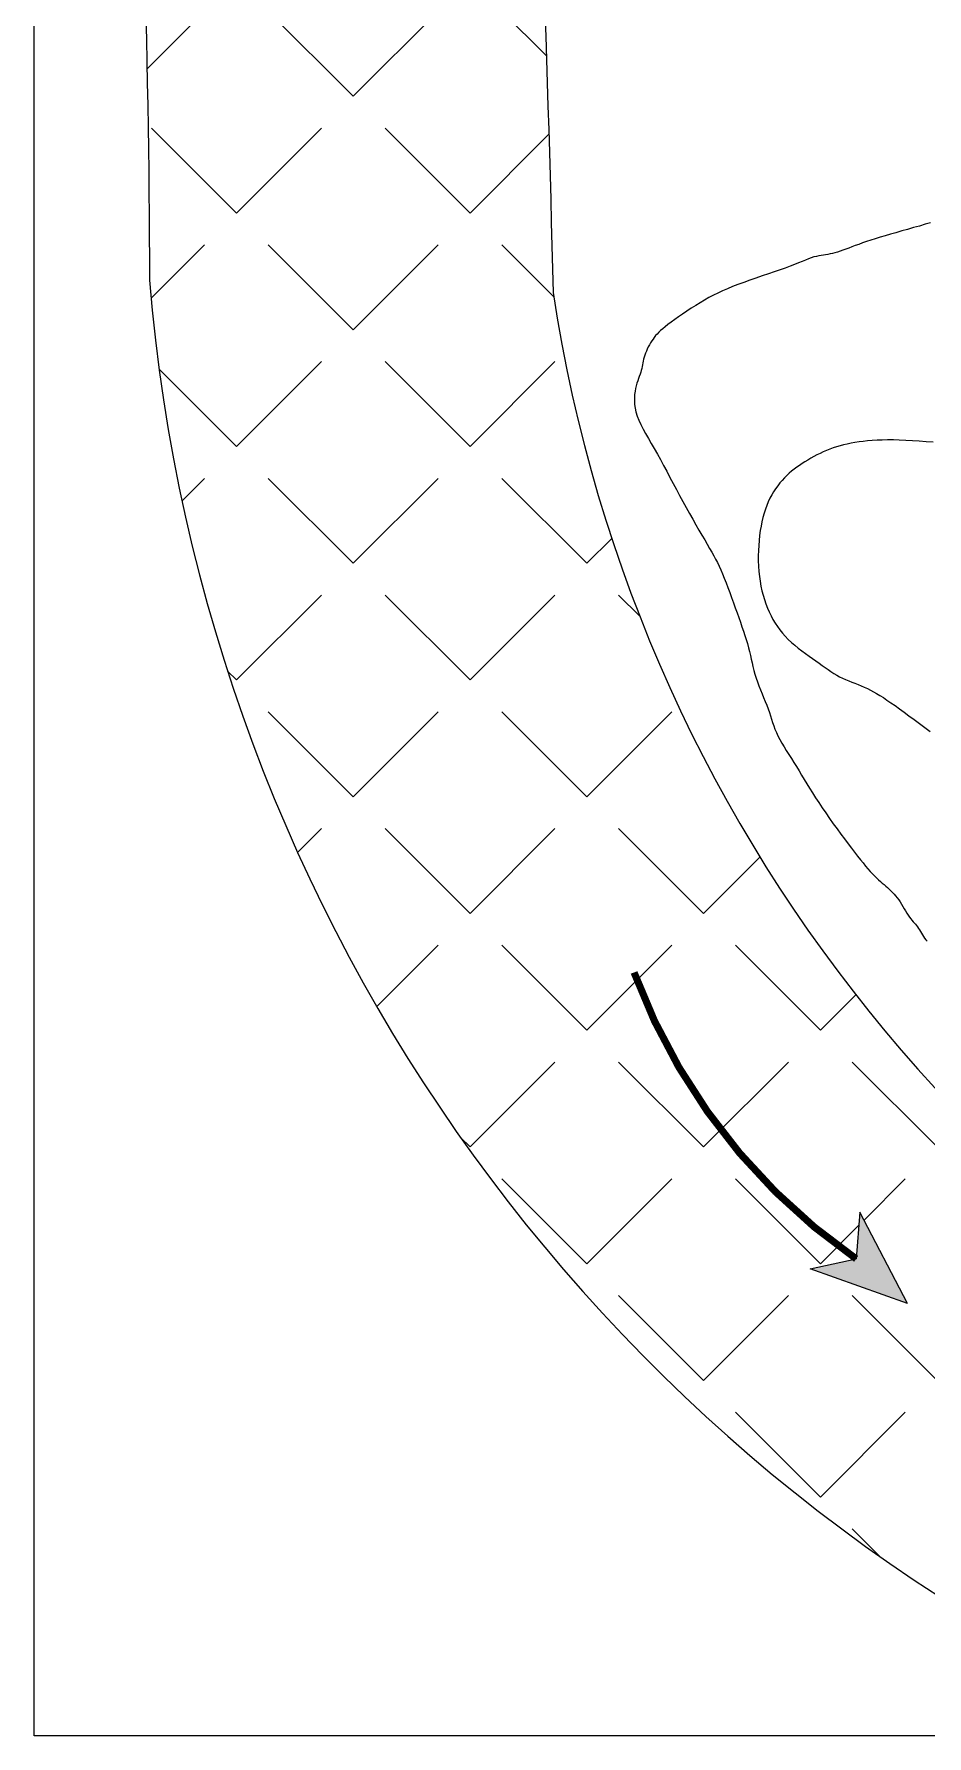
# Model space of a CAD drawing. Header units: millimetres. Extents: x 1542 to 2081, y 3896 to 4401.
# Drawn here: x 1541.7 to 1630.3, y 3895.8 to 4064.7 of the extents above; entities that cross this region are included whole.
import ezdxf

# ---------------------------------------------------------------- set-up
doc = ezdxf.new("R2010")
doc.units = ezdxf.units.MM

msp = doc.modelspace()

# ---------------------------------------------------------------- hatches: boundary and pattern name
h = msp.add_hatch()
h.set_pattern_fill('ANGLE', color=256, scale=2.346326, angle=45, style=0)
h.set_pattern_definition([(45, (1225.706, 3061.898), (-11.58884, 11.58884), [11.91934, -4.46975]), (135, (1225.706, 3061.898), (-11.58884, -11.58884), [11.91934, -4.46975])])
h.paths.add_polyline_path([(1794.44, 4379.83, -0.040356), (1693.8, 4370.17, 0.128716), (1615.81, 4351.61, 0.1728), (1577.28, 4306.39, 0.107248), (1550.97, 4109.78, -0.0141), (1553.17, 4040.29, 0.279212), (1657.74, 3895.78), (1756.1, 3895.78, -0.041783), (1692.25, 3920.11, -0.278954), (1593.21, 4039.08, 0.006976), (1590.43, 4113.05, -0.107921), (1614.09, 4292.44, -0.169399), (1634.94, 4317.2, -0.128644), (1693.59, 4330.8, 0.011402), (1723.97, 4331.91), (1722.94, 4344.14), (1743.74, 4345.89), (1744.78, 4333.48, 0.021898), (1802.62, 4341.3, 0.022463), (1855.21, 4356.72, 0.1186), (1926.58, 4401.1), (1860.63, 4401.1, -0.0272), (1842.45, 4393.96, -0.021929)])
h.paths.add_polyline_path([(1612.43, 4317.03), (1603.99, 4311.25), (1606.24, 4321.23), (1607.78, 4316.83)], flags=16)
h.paths.add_polyline_path([(1623.66, 3947.79), (1628.37, 3938.7), (1618.74, 3942.15), (1623.29, 3943.14)], flags=16)
h.paths.add_polyline_path([(1637.31, 3944.03), (1670.87, 3922.88), (1659.32, 3904.56), (1625.76, 3925.7)], flags=24)
h = msp.add_hatch(color=256)
h.paths.add_polyline_path([(1618.74, 3942.15), (1628.37, 3938.7), (1623.29, 3943.14)])
h.paths.add_polyline_path([(1623.66, 3947.79), (1623.29, 3943.14), (1628.37, 3938.7)])

# ---------------------------------------------------------------- linework, layer by layer
for p, q in [((1623.66, 3947.79), (1623.29, 3943.14)), ((1628.37, 3938.7), (1623.66, 3947.79)), ((1618.74, 3942.15), (1623.29, 3943.14)), ((1628.37, 3938.7), (1618.74, 3942.15))]:
    msp.add_line(p, q)
msp.add_lwpolyline([(1541.71, 4401.1), (2080.78, 4401.1), (2080.78, 3895.78), (1541.71, 3895.78)], close=True)
for points in [[(1694.7, 4370.15, 0.130153), (1615.81, 4351.61, 0.1728), (1577.28, 4306.39, 0.107248), (1550.97, 4109.78, -0.0141), (1553.17, 4040.29, 0.279212), (1657.74, 3895.78, 0.279212)], [(1693.59, 4330.8, 0.128644), (1634.94, 4317.2, 0.169399), (1614.09, 4292.44, 0.107921), (1590.43, 4113.05, -0.006976), (1593.21, 4039.08, 0.278954), (1692.25, 3920.11, 0.041783), (1756.1, 3895.78, 0.041783)]]:
    msp.add_lwpolyline(points, format="xyb")
for points in [[(1630.68, 4046), (1630.14, 4045.84), (1629.58, 4045.67), (1628.99, 4045.51), (1628.4, 4045.34), (1627.82, 4045.18), (1627.24, 4045.01), (1626.69, 4044.86), (1626.16, 4044.7), (1625.66, 4044.55), (1625.19, 4044.4), (1624.75, 4044.26), (1624.33, 4044.12), (1623.93, 4043.99), (1623.55, 4043.85), (1623.2, 4043.73), (1622.87, 4043.6), (1622.55, 4043.48), (1622.25, 4043.37), (1621.96, 4043.27), (1621.69, 4043.17), (1621.43, 4043.08), (1621.19, 4043.01), (1620.95, 4042.95), (1620.71, 4042.9), (1620.49, 4042.86), (1620.26, 4042.82), (1620.04, 4042.79), (1619.81, 4042.76), (1619.58, 4042.72), (1619.34, 4042.66), (1619.09, 4042.6), (1618.83, 4042.51), (1618.55, 4042.41), (1618.25, 4042.29), (1617.93, 4042.16), (1617.57, 4042.01), (1617.18, 4041.85), (1616.74, 4041.68), (1616.26, 4041.5), (1615.74, 4041.31), (1615.17, 4041.12), (1614.58, 4040.92), (1613.97, 4040.71), (1613.35, 4040.51), (1612.73, 4040.3), (1612.13, 4040.08), (1611.56, 4039.87), (1611.02, 4039.66), (1610.51, 4039.45), (1610.03, 4039.24), (1609.57, 4039.02), (1609.12, 4038.79), (1608.68, 4038.56), (1608.25, 4038.31), (1607.81, 4038.05), (1607.37, 4037.78), (1606.93, 4037.5), (1606.49, 4037.22), (1606.07, 4036.93), (1605.66, 4036.65), (1605.28, 4036.38), (1604.92, 4036.12), (1604.61, 4035.88), (1604.33, 4035.66), (1604.09, 4035.47), (1603.88, 4035.29), (1603.7, 4035.12), (1603.54, 4034.95), (1603.39, 4034.79), (1603.26, 4034.62), (1603.13, 4034.45), (1603.01, 4034.27), (1602.89, 4034.07), (1602.77, 4033.87), (1602.66, 4033.67), (1602.56, 4033.46), (1602.47, 4033.25), (1602.38, 4033.04), (1602.31, 4032.84), (1602.25, 4032.64), (1602.2, 4032.45), (1602.16, 4032.26), (1602.13, 4032.08), (1602.09, 4031.89), (1602.06, 4031.71), (1602.01, 4031.52), (1601.97, 4031.34), (1601.91, 4031.15), (1601.84, 4030.95), (1601.76, 4030.74), (1601.69, 4030.53), (1601.61, 4030.31), (1601.54, 4030.07), (1601.46, 4029.82), (1601.4, 4029.55), (1601.35, 4029.27), (1601.3, 4028.96), (1601.28, 4028.65), (1601.28, 4028.31), (1601.3, 4027.96), (1601.35, 4027.59), (1601.44, 4027.21), (1601.56, 4026.81), (1601.72, 4026.4), (1601.91, 4025.97), (1602.14, 4025.52), (1602.39, 4025.06), (1602.67, 4024.58), (1602.96, 4024.08), (1603.26, 4023.57), (1603.56, 4023.03), (1603.87, 4022.48), (1604.18, 4021.9), (1604.5, 4021.32), (1604.81, 4020.72), (1605.13, 4020.12), (1605.45, 4019.52), (1605.77, 4018.91), (1606.09, 4018.31), (1606.42, 4017.72), (1606.75, 4017.13), (1607.07, 4016.56), (1607.38, 4016.01), (1607.69, 4015.49), (1607.98, 4014.99), (1608.26, 4014.51), (1608.51, 4014.08), (1608.74, 4013.67), (1608.96, 4013.3), (1609.16, 4012.94), (1609.34, 4012.6), (1609.52, 4012.26), (1609.69, 4011.9), (1609.86, 4011.53), (1610.03, 4011.14), (1610.2, 4010.71), (1610.38, 4010.26), (1610.57, 4009.78), (1610.75, 4009.28), (1610.93, 4008.78), (1611.11, 4008.27), (1611.29, 4007.77), (1611.47, 4007.27), (1611.64, 4006.8), (1611.8, 4006.33), (1611.96, 4005.88), (1612.11, 4005.45), (1612.25, 4005.02), (1612.38, 4004.61), (1612.5, 4004.21), (1612.61, 4003.81), (1612.71, 4003.43), (1612.8, 4003.05), (1612.88, 4002.67), (1612.96, 4002.3), (1613.05, 4001.93), (1613.14, 4001.56), (1613.24, 4001.18), (1613.36, 4000.8), (1613.49, 4000.41), (1613.64, 4000.02), (1613.79, 3999.63), (1613.95, 3999.24), (1614.11, 3998.85), (1614.27, 3998.47), (1614.42, 3998.09), (1614.56, 3997.73), (1614.68, 3997.38), (1614.79, 3997.04), (1614.9, 3996.71), (1615, 3996.38), (1615.11, 3996.05), (1615.23, 3995.72), (1615.37, 3995.39), (1615.52, 3995.05), (1615.7, 3994.7), (1615.91, 3994.34), (1616.13, 3993.97), (1616.36, 3993.59), (1616.61, 3993.2), (1616.86, 3992.8), (1617.12, 3992.4), (1617.37, 3992), (1617.63, 3991.59), (1617.88, 3991.17), (1618.14, 3990.74), (1618.4, 3990.3), (1618.67, 3989.86), (1618.95, 3989.4), (1619.25, 3988.92), (1619.57, 3988.43), (1619.92, 3987.92), (1620.27, 3987.4), (1620.65, 3986.87), (1621.02, 3986.34), (1621.4, 3985.82), (1621.78, 3985.31), (1622.14, 3984.82), (1622.49, 3984.35), (1622.82, 3983.91), (1623.14, 3983.5), (1623.43, 3983.12), (1623.71, 3982.76), (1623.97, 3982.44), (1624.22, 3982.13), (1624.46, 3981.85), (1624.69, 3981.6), (1624.9, 3981.37), (1625.11, 3981.15), (1625.31, 3980.96), (1625.51, 3980.78), (1625.69, 3980.61), (1625.88, 3980.45), (1626.06, 3980.3), (1626.23, 3980.14), (1626.4, 3979.99), (1626.57, 3979.84), (1626.74, 3979.68), (1626.9, 3979.52), (1627.06, 3979.35), (1627.21, 3979.17), (1627.36, 3978.99), (1627.51, 3978.79), (1627.66, 3978.58), (1627.8, 3978.36), (1627.93, 3978.13), (1628.07, 3977.9), (1628.2, 3977.68), (1628.33, 3977.46), (1628.46, 3977.26), (1628.58, 3977.07), (1628.7, 3976.9), (1628.83, 3976.75), (1628.95, 3976.61), (1629.06, 3976.48), (1629.18, 3976.35), (1629.28, 3976.22), (1629.39, 3976.09), (1629.49, 3975.95), (1629.58, 3975.8), (1629.68, 3975.64), (1629.77, 3975.47), (1629.86, 3975.3), (1629.96, 3975.13), (1630.07, 3974.97), (1630.19, 3974.81), (1630.32, 3974.66)], [(1630.92, 4024.2), (1630.23, 4024.25), (1629.54, 4024.31), (1628.87, 4024.35), (1628.21, 4024.39), (1627.57, 4024.41), (1626.98, 4024.43), (1626.41, 4024.43), (1625.88, 4024.42), (1625.37, 4024.41), (1624.89, 4024.38), (1624.43, 4024.34), (1623.99, 4024.29), (1623.58, 4024.24), (1623.17, 4024.18), (1622.79, 4024.11), (1622.41, 4024.03), (1622.05, 4023.95), (1621.69, 4023.85), (1621.35, 4023.75), (1621.01, 4023.64), (1620.68, 4023.51), (1620.35, 4023.38), (1620.03, 4023.24), (1619.71, 4023.09), (1619.4, 4022.94), (1619.09, 4022.78), (1618.79, 4022.61), (1618.49, 4022.44), (1618.21, 4022.27), (1617.93, 4022.09), (1617.66, 4021.91), (1617.4, 4021.72), (1617.14, 4021.53), (1616.89, 4021.33), (1616.65, 4021.12), (1616.41, 4020.9), (1616.18, 4020.67), (1615.95, 4020.42), (1615.73, 4020.16), (1615.51, 4019.88), (1615.3, 4019.59), (1615.1, 4019.29), (1614.91, 4018.97), (1614.74, 4018.64), (1614.57, 4018.29), (1614.42, 4017.93), (1614.28, 4017.55), (1614.15, 4017.16), (1614.04, 4016.75), (1613.94, 4016.32), (1613.85, 4015.88), (1613.77, 4015.43), (1613.71, 4014.95), (1613.66, 4014.46), (1613.62, 4013.96), (1613.59, 4013.45), (1613.58, 4012.94), (1613.58, 4012.42), (1613.6, 4011.9), (1613.63, 4011.39), (1613.69, 4010.89), (1613.75, 4010.4), (1613.84, 4009.93), (1613.94, 4009.46), (1614.06, 4009.02), (1614.19, 4008.58), (1614.33, 4008.16), (1614.49, 4007.75), (1614.66, 4007.36), (1614.84, 4006.97), (1615.03, 4006.61), (1615.24, 4006.25), (1615.47, 4005.91), (1615.71, 4005.57), (1615.97, 4005.25), (1616.24, 4004.94), (1616.54, 4004.64), (1616.86, 4004.34), (1617.2, 4004.05), (1617.55, 4003.77), (1617.9, 4003.5), (1618.26, 4003.24), (1618.62, 4002.98), (1618.97, 4002.74), (1619.3, 4002.5), (1619.62, 4002.27), (1619.93, 4002.05), (1620.22, 4001.83), (1620.51, 4001.63), (1620.79, 4001.44), (1621.07, 4001.26), (1621.36, 4001.09), (1621.64, 4000.93), (1621.94, 4000.79), (1622.24, 4000.65), (1622.55, 4000.52), (1622.86, 4000.4), (1623.17, 4000.28), (1623.48, 4000.16), (1623.79, 4000.03), (1624.1, 3999.9), (1624.4, 3999.76), (1624.7, 3999.6), (1625.01, 3999.44), (1625.32, 3999.26), (1625.65, 3999.06), (1625.99, 3998.85), (1626.35, 3998.61), (1626.74, 3998.35), (1627.15, 3998.06), (1627.59, 3997.75), (1628.05, 3997.41), (1628.53, 3997.06), (1629.04, 3996.69), (1629.56, 3996.3), (1630.09, 3995.9), (1630.63, 3995.49)]]:
    msp.add_lwpolyline(points)
at = {"const_width": 0.706}
msp.add_lwpolyline([(1601.25, 3971.57, 0.1536), (1623.29, 3943.14)], format="xyb", dxfattribs=at)

doc.saveas('drawing.dxf')
